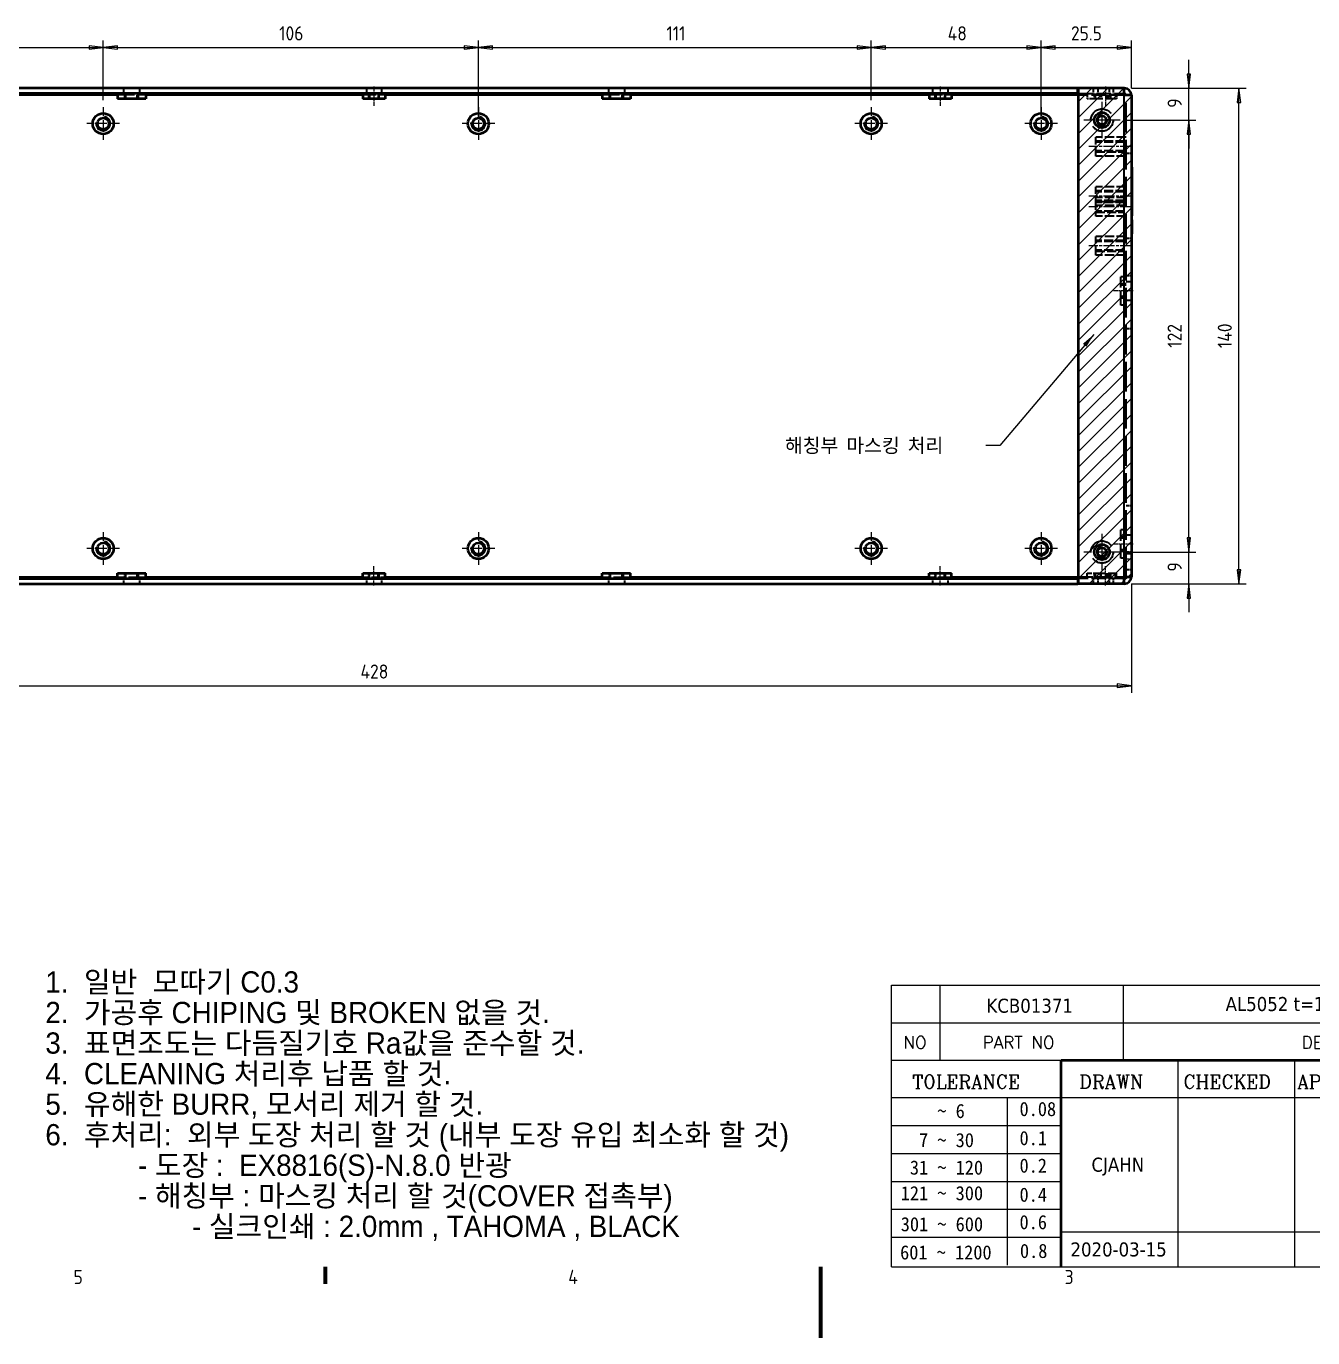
# Model space of a CAD drawing. Header units: millimetres. Extents: x 0 to 840, y 0 to 594.
# Drawn here: x 195.5 to 559, y 0 to 370.4 of the extents above; entities that cross this region are included whole.
import ezdxf
from ezdxf.enums import TextEntityAlignment as Align

# ---------------------------------------------------------------- set-up
doc = ezdxf.new("R2010")
doc.units = ezdxf.units.MM
doc.header["$LTSCALE"] = 2
doc.linetypes.add('CHAIN', pattern=[0.3543, 0.2362, -0.0295, 0.0591, -0.0295])
doc.linetypes.add('DASHED', pattern=[0.2067, 0.1654, -0.0413])
doc.layers.get('0').update_dxf_attribs({"lineweight": 25})
for name, color, linetype, lineweight in [('가려진 것(ISO)', 5, 'DASHED', 35), ('가려진 좁은 것(ISO)', 5, 'DASHED', 25), ('가시적인 것(ISO)', 7, 'Continuous', 50), ('가시적인 좁은 것(ISO)', 1, 'Continuous', 35), ('경계(ISO)', 7, 'Continuous', 70), ('기호(ISO)', 7, 'Continuous', 25), ('제목(ISO)', 5, 'Continuous', 50), ('중심 표식(ISO)', 1, 'Continuous', 25), ('중심선(ISO)', 1, 'Continuous', 25), ('치수(ISO)', 7, 'Continuous', 25), ('해치(ISO)', 1, 'Continuous', 18)]:
    doc.layers.add(name, color=color, linetype=linetype, lineweight=lineweight)
doc.styles.add('HAN_291', font='')
doc.styles.add('ISO Proportional', font='arial.ttf')
doc.styles.add('ISO ProportionalPSTEK', font='isocp.shx')
doc.styles.add('RC_284', font='ROMANC.shx')
doc.styles.add('RC_287', font='ROMANC.shx')
doc.styles.add('텍스트 스타일359', font='tahoma.ttf')
doc.styles.get('HAN_291').set_extended_font_data('GulimChe')
doc.dimstyles.new('PSTEK', dxfattribs={"dimscale": 2, "dimtxt": 2, "dimasz": 2, "dimexe": 1, "dimexo": 1, "dimgap": 1, "dimtad": 1, "dimrnd": 1e-08, "dimdsep": 46, "dimtxsty": 'ISO ProportionalPSTEK', "dimblk": 'Filled-1', "dimcen": 0.09, "dimdle": 10, "dimclrd": 3, "dimclre": 3, "dimclrt": 1, "dimadec": 1, "dimazin": 2, "dimtfac": 1, "dimtmove": 0, "dimatfit": 3, "dimfxl": 0, "dimtolj": 1, "dimlwd": -1, "dimlwe": -1, "dimarcsym": 0})
doc.dimstyles.new('PSTEK$7', dxfattribs={"dimscale": 2, "dimtxt": 2, "dimasz": 2, "dimexe": 1, "dimexo": 1, "dimgap": 1, "dimtad": 1, "dimrnd": 1e-08, "dimdsep": 46, "dimtxsty": 'ISO ProportionalPSTEK', "dimblk": 'Filled-1', "dimcen": 0.09, "dimdle": 10, "dimclrd": 3, "dimclre": 3, "dimclrt": 1, "dimadec": 1, "dimazin": 2, "dimtfac": 1, "dimtmove": 0, "dimatfit": 3, "dimfxl": 0, "dimtolj": 1, "dimlwd": -1, "dimlwe": -1, "dimarcsym": 0})

# ---------------------------------------------------------------- blocks, each defined once
blk = doc.blocks.new('경계 Default Border')
at = {"layer": '경계(ISO)'}
blk.add_line((140, 10), (140, 7.6), dxfattribs=at)
at = {"layer": '경계(ISO)', "flags": 128}
blk.add_lwpolyline([(210, 0), (210, 10)], dxfattribs=at)
at = {"layer": '경계(ISO)', "color": 1, "char_height": 2, "attachment_point": 7, "style": 'ISO ProportionalPSTEK'}
for s, insert in [('5', (104.43, 7.58)), ('4', (174.32, 7.6)), ('3', (244.45, 7.58))]:
    blk.add_mtext(s, dxfattribs=dict(at, insert=insert))
blk = doc.blocks.new('제목 블록 PSTEK')
at = {"color": 180}
for p, q in [((182.48, 11.79), (182.48, 51.57)), ((182.48, 51.57), (372.48, 51.57)), ((189.27, 51.57), (189.27, 41.01)), ((215.22, 41.01), (215.22, 51.57)), ((182.48, 46.29), (372.48, 46.29)), ((182.48, 41.01), (206.45, 41.01)), ((222.94, 11.79), (222.94, 41.01)), ((239.43, 11.79), (239.43, 41.01)), ((182.48, 35.73), (206.45, 35.73)), ((198.86, 12.03), (198.86, 35.73)), ((206.45, 35.73), (372.48, 35.73)), ((182.48, 31.78), (206.45, 31.78)), ((182.48, 27.83), (206.45, 27.83)), ((182.48, 23.88), (206.45, 23.88)), ((182.48, 19.93), (206.45, 19.93)), ((206.45, 16.74), (255.92, 16.74)), ((182.48, 15.98), (206.45, 15.98)), ((182.48, 11.79), (372.48, 11.79))]:
    blk.add_line(p, q, dxfattribs=at)
at = {"color": 7, "linetype": 'Continuous', "lineweight": 25}
blk.add_line((182.48, 46.28), (231.73, 46.28), dxfattribs=at)
at = {"color": 7, "lineweight": 50}
for p, q in [((206.45, 11.79), (206.45, 41.01)), ((206.45, 41.01), (372.48, 41.01))]:
    blk.add_line(p, q, dxfattribs=at)
at = {"color": 7}
for s, height, style, p in [('NO', 1.742, 'RC_284', (184.14, 42.62)), ('PART NO', 1.742, 'RC_284', (195.34, 42.62)), ('DESCRIPTION', 1.7424, 'RC_284', (240.4, 42.62)), (' TOLERANCE', 1.9, 'RC_287', (184.09, 37.01)), ('DRAWN', 1.9, 'RC_287', (208.98, 37.01)), ('CHECKED', 1.9, 'RC_287', (223.69, 37.01)), ('APPROVED', 1.9, 'RC_287', (239.78, 37.01)), ('    ~ 6', 2, 'HAN_291', (183.77, 32.82)), ('0.08', 2, 'HAN_291', (200.55, 33.1)), ('  7 ~ 30', 2, 'HAN_291', (183.77, 28.71)), ('0.1', 2, 'HAN_291', (200.55, 28.99)), (' 31 ~ 120', 2, 'HAN_291', (183.77, 24.83)), ('0.2', 2, 'HAN_291', (200.55, 25.11)), ('121 ~ 300', 2, 'HAN_291', (183.77, 21.21)), ('0.4', 2, 'HAN_291', (200.55, 21)), ('301 ~ 600', 2, 'HAN_291', (183.77, 16.83)), ('0.6', 2, 'HAN_291', (200.55, 17.12)), ('601 ~ 1200', 2, 'HAN_291', (183.68, 12.85)), ('0.8', 2, 'HAN_291', (200.61, 13.06))]:
    blk.add_text(s, height=height, dxfattribs=dict(at, style=style)).set_placement(p)
at = {"layer": '제목(ISO)', "color": 7, "style": '텍스트 스타일359'}
for tag, p in [('설명_001', (229.67, 47.93)), ('재질_001', (290.64, 47.93)), ('4._COLOR_001', (314.5, 48.16)), ('질량\\P3;_001', (350.35, 48.17)), ('부품_번호_001', (195.88, 47.69)), ("3._Q'TY_001", (312.71, 47.93)), ('제목_001', (335.96, 32.13)), ('부품_번호_001', (334.54, 26.81)), ('설계자_001', (210.72, 25.24)), ('시트_크기_001', (260.82, 14.85)), ('프로젝트_001', (278.65, 14.85)), ('작성_날짜_001', (207.75, 13.27))]:
    blk.add_attdef(tag, p, '', height=1.98, dxfattribs=at)
for tag, p in [('1._MODEL_NAME', (341.23, 38.37)), ('점검자', (231.18, 26.23)), ('엔지니어링_승인자', (247.67, 26.23)), ('점검_날짜', (231.18, 14.27)), ('엔지니어링_승인_날짜', (247.67, 14.27))]:
    blk.add_attdef(tag, text='', height=1.98, dxfattribs=at).set_placement(p, align=Align.MIDDLE_CENTER)
blk = doc.blocks.new('주석-판금')
at = {"layer": '기호(ISO)', "color": 7, "insert": (-57.09, 18.94), "char_height": 3, "width": 286.9796, "attachment_point": 1, "line_spacing_factor": 0.86273, "style": 'ISO Proportional'}
blk.add_mtext('\\f굴림|b0|i0;\\H3.0000;1.  일반  모따기 C0.3\\P2.  가공후 CHIPING 및 BROKEN 없을 것.\\P3.  표면조도는 다듬질기호 Ra값을 준수할 것.\\P4.  CLEANING 처리후 납품 할 것.\\P5.  유해한 BURR, 모서리 제거 할 것.\\P6.  후처리:  외부 도장 처리 할 것 (내부 도장 유입 최소화 할 것)\\P            - 도장 :  EX8816(S)-N.8.0 반광 \\P            - 해칭부 : 마스킹 처리 할 것(COVER 접촉부) \\P                   - 실크인쇄 : 2.0mm , TAHOMA , BLACK', dxfattribs=at)
blk = doc.blocks.new('Filled-1')
at = {"color": 0}
for p, q in [((0, 0), (-1, 0.125)), ((-1, 0.125), (-1, -0.125)), ((-1, 0), (0, 0)), ((-1, -0.125), (0, 0))]:
    blk.add_line(p, q, dxfattribs=at)
at = {"color": 0, "flags": 128}
blk.add_lwpolyline([(-1, -0.125), (0, 0)], dxfattribs=at)
at = {"color": 0}
blk.add_solid([(-1, -0.125), (0, 0), (-1, 0.125), (-1, -0.125)], dxfattribs=at)
blk = doc.blocks.new('*D17')
at = {"layer": 'Defpoints', "color": 0}
for p in [(505.74, 352.93), (523.98, 352.93), (504.59, 343.93)]:
    blk.add_point(p, dxfattribs=at)
at = {"layer": '치수(ISO)', "color": 3}
for p, q in [((523.98, 356.93), (523.98, 360.93)), ((507.74, 352.93), (525.98, 352.93)), ((523.98, 343.93), (523.98, 352.93)), ((506.59, 343.93), (525.98, 343.93)), ((523.98, 339.93), (523.98, 335.93))]:
    blk.add_line(p, q, dxfattribs=at)
at = {"layer": '치수(ISO)', "color": 3, "xscale": 4, "yscale": 4, "zscale": 4}
for p, rotation in [((523.98, 352.93), 270), ((523.98, 343.93), 90)]:
    blk.add_blockref('Filled-1', p, dxfattribs=dict(at, rotation=rotation))
at = {"layer": '치수(ISO)', "color": 1, "insert": (517.98, 347.41), "char_height": 4, "attachment_point": 1, "rotation": 90, "style": 'ISO ProportionalPSTEK'}
blk.add_mtext('\\A1;9', dxfattribs=at)
blk = doc.blocks.new('*D18')
at = {"layer": 'Defpoints', "color": 0}
for p in [(504.59, 343.93), (523.98, 343.93), (504.59, 221.93)]:
    blk.add_point(p, dxfattribs=at)
at = {"layer": '치수(ISO)', "color": 3}
for p, q in [((506.59, 343.93), (525.98, 343.93)), ((523.98, 225.93), (523.98, 339.93)), ((506.59, 221.93), (525.98, 221.93))]:
    blk.add_line(p, q, dxfattribs=at)
at = {"layer": '치수(ISO)', "color": 3, "xscale": 4, "yscale": 4, "zscale": 4}
for p, rotation in [((523.98, 343.93), 90), ((523.98, 221.93), 270)]:
    blk.add_blockref('Filled-1', p, dxfattribs=dict(at, rotation=rotation))
at = {"layer": '치수(ISO)', "color": 1, "insert": (517.98, 279.63), "char_height": 4, "attachment_point": 1, "rotation": 90, "style": 'ISO ProportionalPSTEK'}
blk.add_mtext('\\A1;122', dxfattribs=at)
blk = doc.blocks.new('*D19')
at = {"layer": 'Defpoints', "color": 0}
for p in [(504.59, 221.93), (523.98, 221.93), (505.74, 212.93)]:
    blk.add_point(p, dxfattribs=at)
at = {"layer": '치수(ISO)', "color": 3}
for p, q in [((523.98, 225.93), (523.98, 229.93)), ((506.59, 221.93), (525.98, 221.93)), ((523.98, 212.93), (523.98, 221.93)), ((507.74, 212.93), (525.98, 212.93)), ((523.98, 208.93), (523.98, 204.93))]:
    blk.add_line(p, q, dxfattribs=at)
at = {"layer": '치수(ISO)', "color": 3, "xscale": 4, "yscale": 4, "zscale": 4}
for p, rotation in [((523.98, 221.93), 270), ((523.98, 212.93), 90)]:
    blk.add_blockref('Filled-1', p, dxfattribs=dict(at, rotation=rotation))
at = {"layer": '치수(ISO)', "color": 1, "insert": (517.98, 216.41), "char_height": 4, "attachment_point": 1, "rotation": 90, "style": 'ISO ProportionalPSTEK'}
blk.add_mtext('\\A1;9', dxfattribs=at)
blk = doc.blocks.new('*D43')
at = {"layer": 'Defpoints', "color": 0}
for p in [(79.74, 214.93), (507.74, 214.93), (507.74, 184.16)]:
    blk.add_point(p, dxfattribs=at)
at = {"layer": '치수(ISO)', "color": 3}
for p, q in [((79.74, 212.93), (79.74, 182.16)), ((507.74, 212.93), (507.74, 182.16)), ((83.74, 184.16), (503.74, 184.16))]:
    blk.add_line(p, q, dxfattribs=at)
at = {"layer": '치수(ISO)', "color": 3, "xscale": 4, "yscale": 4, "zscale": 4, "rotation": 180}
blk.add_blockref('Filled-1', (79.74, 184.16), dxfattribs=at)
at = {"layer": '치수(ISO)', "color": 3, "xscale": 4, "yscale": 4, "zscale": 4}
blk.add_blockref('Filled-1', (507.74, 184.16), dxfattribs=at)
at = {"layer": '치수(ISO)', "color": 1, "insert": (289.94, 190.17), "char_height": 4, "attachment_point": 1, "style": 'ISO ProportionalPSTEK'}
blk.add_mtext('\\A1;428', dxfattribs=at)
blk = doc.blocks.new('*D49')
at = {"layer": 'Defpoints', "color": 0}
for p in [(217.24, 364.43), (112.24, 347.55), (217.24, 347.55)]:
    blk.add_point(p, dxfattribs=at)
at = {"layer": '치수(ISO)', "color": 3}
for p, q in [((112.24, 349.55), (112.24, 366.43)), ((116.24, 364.43), (213.24, 364.43)), ((217.24, 349.55), (217.24, 366.43))]:
    blk.add_line(p, q, dxfattribs=at)
at = {"layer": '치수(ISO)', "color": 3, "xscale": 4, "yscale": 4, "zscale": 4, "rotation": 180}
blk.add_blockref('Filled-1', (112.24, 364.43), dxfattribs=at)
at = {"layer": '치수(ISO)', "color": 3, "xscale": 4, "yscale": 4, "zscale": 4}
blk.add_blockref('Filled-1', (217.24, 364.43), dxfattribs=at)
at = {"layer": '치수(ISO)', "color": 1, "insert": (161.44, 370.43), "char_height": 4, "attachment_point": 1, "style": 'ISO ProportionalPSTEK'}
blk.add_mtext('\\A1;105', dxfattribs=at)
blk = doc.blocks.new('*D50')
at = {"layer": 'Defpoints', "color": 0}
for p in [(323.24, 364.43), (217.24, 347.55), (323.24, 342.93)]:
    blk.add_point(p, dxfattribs=at)
at = {"layer": '치수(ISO)', "color": 3}
for p, q in [((217.24, 349.55), (217.24, 366.43)), ((221.24, 364.43), (319.24, 364.43)), ((323.24, 344.93), (323.24, 366.43))]:
    blk.add_line(p, q, dxfattribs=at)
at = {"layer": '치수(ISO)', "color": 3, "xscale": 4, "yscale": 4, "zscale": 4, "rotation": 180}
blk.add_blockref('Filled-1', (217.24, 364.43), dxfattribs=at)
at = {"layer": '치수(ISO)', "color": 3, "xscale": 4, "yscale": 4, "zscale": 4}
blk.add_blockref('Filled-1', (323.24, 364.43), dxfattribs=at)
at = {"layer": '치수(ISO)', "color": 1, "insert": (266.96, 370.43), "char_height": 4, "attachment_point": 1, "style": 'ISO ProportionalPSTEK'}
blk.add_mtext('\\A1;106', dxfattribs=at)
blk = doc.blocks.new('*D51')
at = {"layer": 'Defpoints', "color": 0}
for p in [(434.24, 364.43), (434.24, 347.55), (323.24, 342.93)]:
    blk.add_point(p, dxfattribs=at)
at = {"layer": '치수(ISO)', "color": 3}
for p, q in [((323.24, 344.93), (323.24, 366.43)), ((327.24, 364.43), (430.24, 364.43)), ((434.24, 349.55), (434.24, 366.43))]:
    blk.add_line(p, q, dxfattribs=at)
at = {"layer": '치수(ISO)', "color": 3, "xscale": 4, "yscale": 4, "zscale": 4, "rotation": 180}
blk.add_blockref('Filled-1', (323.24, 364.43), dxfattribs=at)
at = {"layer": '치수(ISO)', "color": 3, "xscale": 4, "yscale": 4, "zscale": 4}
blk.add_blockref('Filled-1', (434.24, 364.43), dxfattribs=at)
at = {"layer": '치수(ISO)', "color": 1, "insert": (376.36, 370.43), "char_height": 4, "attachment_point": 1, "style": 'ISO ProportionalPSTEK'}
blk.add_mtext('\\A1;111', dxfattribs=at)
blk = doc.blocks.new('*D52')
at = {"layer": 'Defpoints', "color": 0}
for p in [(482.24, 364.43), (434.24, 347.55), (482.24, 342.93)]:
    blk.add_point(p, dxfattribs=at)
at = {"layer": '치수(ISO)', "color": 3}
for p, q in [((434.24, 349.55), (434.24, 366.43)), ((438.24, 364.43), (478.24, 364.43)), ((482.24, 344.93), (482.24, 366.43))]:
    blk.add_line(p, q, dxfattribs=at)
at = {"layer": '치수(ISO)', "color": 3, "xscale": 4, "yscale": 4, "zscale": 4, "rotation": 180}
blk.add_blockref('Filled-1', (434.24, 364.43), dxfattribs=at)
at = {"layer": '치수(ISO)', "color": 3, "xscale": 4, "yscale": 4, "zscale": 4}
blk.add_blockref('Filled-1', (482.24, 364.43), dxfattribs=at)
at = {"layer": '치수(ISO)', "color": 1, "insert": (455.86, 370.43), "char_height": 4, "attachment_point": 1, "style": 'ISO ProportionalPSTEK'}
blk.add_mtext('\\A1;48', dxfattribs=at)
blk = doc.blocks.new('*D53')
at = {"layer": 'Defpoints', "color": 0}
for p in [(507.74, 364.43), (507.74, 350.93), (482.24, 342.93)]:
    blk.add_point(p, dxfattribs=at)
at = {"layer": '치수(ISO)', "color": 3}
for p, q in [((482.24, 344.93), (482.24, 366.43)), ((486.24, 364.43), (503.74, 364.43)), ((507.74, 352.93), (507.74, 366.43))]:
    blk.add_line(p, q, dxfattribs=at)
at = {"layer": '치수(ISO)', "color": 3, "xscale": 4, "yscale": 4, "zscale": 4, "rotation": 180}
blk.add_blockref('Filled-1', (482.24, 364.43), dxfattribs=at)
at = {"layer": '치수(ISO)', "color": 3, "xscale": 4, "yscale": 4, "zscale": 4}
blk.add_blockref('Filled-1', (507.74, 364.43), dxfattribs=at)
at = {"layer": '치수(ISO)', "color": 1, "insert": (490.68, 370.43), "char_height": 4, "attachment_point": 1, "style": 'ISO ProportionalPSTEK'}
blk.add_mtext('\\A1;25.5', dxfattribs=at)
blk = doc.blocks.new('*D55')
at = {"layer": 'Defpoints', "color": 0}
for p in [(505.74, 352.93), (538.15, 352.93), (505.74, 212.93)]:
    blk.add_point(p, dxfattribs=at)
at = {"layer": '치수(ISO)', "color": 3}
for p, q in [((507.74, 352.93), (540.15, 352.93)), ((538.15, 216.93), (538.15, 348.93)), ((507.74, 212.93), (540.15, 212.93))]:
    blk.add_line(p, q, dxfattribs=at)
at = {"layer": '치수(ISO)', "color": 3, "xscale": 4, "yscale": 4, "zscale": 4}
for p, rotation in [((538.15, 352.93), 90), ((538.15, 212.93), 270)]:
    blk.add_blockref('Filled-1', p, dxfattribs=dict(at, rotation=rotation))
at = {"layer": '치수(ISO)', "color": 1, "insert": (532.15, 279.53), "char_height": 4, "attachment_point": 1, "rotation": 90, "style": 'ISO ProportionalPSTEK'}
blk.add_mtext('\\A1;140', dxfattribs=at)

msp = doc.modelspace()

# ---------------------------------------------------------------- hatches: boundary and pattern name
at = {"layer": '해치(ISO)'}
h = msp.add_hatch(dxfattribs=at)
h.set_pattern_fill('ANSI31', color=1, scale=25.4, style=0)
h.set_pattern_definition([(45, (0, 0), (-2.245064, 2.245064), [])])
edge = h.paths.add_edge_path()
edge.add_line((492.742, 352.932), (492.742, 212.932))
edge.add_line((492.742, 212.932), (505.742, 212.932))
edge.add_arc((505.742, 214.932), 2, 270, 360)
edge.add_line((507.742, 214.932), (507.742, 350.932))
edge.add_arc((505.742, 350.932), 2, 0, 90)
edge.add_line((505.742, 352.932), (492.742, 352.932))

# ---------------------------------------------------------------- linework, layer by layer
at = {"layer": '가려진 것(ISO)', "ltscale": 1.428422}
for p, q in [((222.992, 352.932), (222.992, 351.432)), ((227.492, 352.932), (227.492, 351.432)), ((291.592, 352.932), (291.592, 351.432)), ((295.892, 352.932), (295.892, 351.432)), ((359.992, 352.932), (359.992, 351.432)), ((364.492, 352.932), (364.492, 351.432)), ((451.592, 352.932), (451.592, 351.432)), ((455.892, 352.932), (455.892, 351.432)), ((496.992, 352.932), (496.992, 351.432)), ((498.292, 352.932), (498.292, 351.432)), ((501.492, 352.932), (501.492, 351.432)), ((502.592, 352.932), (502.592, 351.432)), ((223.242, 351.432), (223.242, 349.932)), ((223.621, 349.932), (223.621, 351.432)), ((226.863, 349.932), (226.863, 351.432)), ((227.242, 349.932), (227.242, 351.432)), ((292.242, 351.432), (292.242, 349.932)), ((292.512, 351.432), (292.512, 349.932)), ((294.971, 351.432), (294.971, 349.932)), ((295.242, 349.932), (295.242, 351.432)), ((360.242, 351.432), (360.242, 349.932)), ((360.621, 349.932), (360.621, 351.432)), ((363.863, 349.932), (363.863, 351.432)), ((364.242, 349.932), (364.242, 351.432)), ((452.242, 351.432), (452.242, 349.932)), ((452.512, 351.432), (452.512, 349.932)), ((454.971, 351.432), (454.971, 349.932)), ((455.242, 349.932), (455.242, 351.432)), ((495.242, 351.432), (495.242, 349.932)), ((497.242, 351.432), (497.242, 349.932)), ((497.292, 351.432), (497.292, 349.932)), ((497.621, 349.932), (497.621, 351.432)), ((498.942, 351.432), (498.942, 349.932)), ((499.212, 351.432), (499.212, 349.932)), ((500.863, 349.932), (500.863, 351.432)), ((501.242, 349.932), (501.242, 351.432)), ((501.671, 351.432), (501.671, 349.932)), ((501.942, 349.932), (501.942, 351.432)), ((503.242, 351.432), (503.242, 349.932)), ((503.592, 351.432), (503.592, 349.932)), ((507.742, 334.457), (506.242, 334.457)), ((507.742, 310.457), (506.242, 310.457)), ((506.242, 299.682), (504.742, 299.682)), ((506.242, 297.682), (504.742, 297.682)), ((506.242, 297.303), (504.742, 297.303)), ((507.742, 299.932), (506.242, 299.932)), ((506.242, 298.332), (507.742, 298.332)), ((506.242, 294.061), (504.742, 294.061)), ((504.742, 293.682), (506.242, 293.682)), ((506.242, 293.032), (507.742, 293.032)), ((506.242, 291.682), (504.742, 291.682)), ((507.742, 284.932), (506.242, 284.932)), ((507.742, 234.932), (506.242, 234.932)), ((506.242, 228.182), (504.742, 228.182)), ((506.242, 226.182), (504.742, 226.182)), ((506.242, 226.832), (507.742, 226.832)), ((506.242, 225.803), (504.742, 225.803)), ((506.242, 222.561), (504.742, 222.561)), ((504.742, 222.182), (506.242, 222.182)), ((506.242, 220.182), (504.742, 220.182)), ((507.742, 221.932), (506.242, 221.932)), ((506.242, 221.532), (507.742, 221.532)), ((223.242, 215.932), (223.242, 214.432)), ((223.621, 214.432), (223.621, 215.932)), ((226.863, 214.432), (226.863, 215.932)), ((227.242, 214.432), (227.242, 215.932)), ((292.242, 215.932), (292.242, 214.432)), ((292.512, 214.432), (292.512, 215.932)), ((294.971, 214.432), (294.971, 215.932)), ((295.242, 214.432), (295.242, 215.932)), ((360.242, 215.932), (360.242, 214.432)), ((360.621, 214.432), (360.621, 215.932)), ((363.863, 214.432), (363.863, 215.932)), ((364.242, 214.432), (364.242, 215.932)), ((452.242, 215.932), (452.242, 214.432)), ((452.512, 214.432), (452.512, 215.932)), ((454.971, 214.432), (454.971, 215.932)), ((455.242, 214.432), (455.242, 215.932)), ((495.242, 214.432), (495.242, 215.932)), ((497.242, 215.932), (497.242, 214.432)), ((497.292, 214.432), (497.292, 215.932)), ((497.621, 214.432), (497.621, 215.932)), ((498.942, 215.932), (498.942, 214.432)), ((499.212, 214.432), (499.212, 215.932)), ((500.863, 214.432), (500.863, 215.932)), ((501.242, 214.432), (501.242, 215.932)), ((501.671, 214.432), (501.671, 215.932)), ((501.942, 214.432), (501.942, 215.932)), ((503.242, 214.432), (503.242, 215.932)), ((503.592, 214.432), (503.592, 215.932)), ((507.742, 216.932), (506.242, 216.932)), ((222.992, 214.432), (222.992, 212.932)), ((227.492, 214.432), (227.492, 212.932)), ((291.592, 214.432), (291.592, 212.932)), ((295.892, 214.432), (295.892, 212.932)), ((359.992, 214.432), (359.992, 212.932)), ((364.492, 214.432), (364.492, 212.932)), ((451.592, 214.432), (451.592, 212.932)), ((455.892, 214.432), (455.892, 212.932)), ((496.992, 214.432), (496.992, 212.932)), ((498.292, 214.432), (498.292, 212.932)), ((501.492, 214.432), (501.492, 212.932)), ((502.592, 214.432), (502.592, 212.932))]:
    msp.add_line(p, q, dxfattribs=at)
at = {"layer": '가려진 것(ISO)', "ltscale": 12.380428}
for p, q in [((492.742, 351.432), (505.742, 351.432)), ((505.742, 350.932), (492.742, 350.932)), ((492.742, 214.932), (505.742, 214.932)), ((505.742, 214.432), (492.742, 214.432))]:
    msp.add_line(p, q, dxfattribs=at)
at = {"layer": '가려진 것(ISO)', "ltscale": 4.043846}
for p, q in [((497.292, 349.932), (495.242, 349.932)), ((495.242, 215.932), (497.292, 215.932))]:
    msp.add_line(p, q, dxfattribs=at)
at = {"layer": '가려진 것(ISO)', "ltscale": 9.424355}
for p, q in [((503.592, 349.932), (497.292, 349.932)), ((497.292, 215.932), (503.592, 215.932))]:
    msp.add_line(p, q, dxfattribs=at)
at = {"layer": '가려진 것(ISO)', "ltscale": 25.306091}
msp.add_line((506.242, 214.932), (506.242, 350.932), dxfattribs=at)
at = {"layer": '가려진 것(ISO)', "ltscale": 7.92841}
for p, q in [((497.742, 333.782), (497.742, 339.082)), ((497.742, 319.782), (497.742, 325.082)), ((497.742, 305.782), (497.742, 311.082))]:
    msp.add_line(p, q, dxfattribs=at)
at = {"layer": '가려진 것(ISO)', "ltscale": 8.09486}
for p, q in [((506.242, 339.082), (497.742, 339.082)), ((506.242, 333.782), (497.742, 333.782)), ((506.242, 325.082), (497.742, 325.082)), ((506.242, 322.082), (497.742, 322.082)), ((506.242, 319.782), (497.742, 319.782)), ((506.242, 316.782), (497.742, 316.782)), ((506.242, 311.082), (497.742, 311.082)), ((506.242, 305.782), (497.742, 305.782))]:
    msp.add_line(p, q, dxfattribs=at)
at = {"layer": '가려진 것(ISO)', "ltscale": 7.618686}
for p, q in [((505.742, 337.932), (497.742, 337.932)), ((505.742, 337.662), (497.742, 337.662)), ((505.742, 335.203), (497.742, 335.203)), ((497.742, 334.932), (505.742, 334.932)), ((505.742, 323.932), (497.742, 323.932)), ((505.742, 323.662), (497.742, 323.662)), ((505.742, 321.203), (497.742, 321.203)), ((497.742, 320.932), (505.742, 320.932)), ((505.742, 320.662), (497.742, 320.662)), ((505.742, 318.203), (497.742, 318.203)), ((497.742, 317.932), (505.742, 317.932)), ((505.742, 309.932), (497.742, 309.932)), ((505.742, 309.662), (497.742, 309.662)), ((505.742, 307.203), (497.742, 307.203)), ((497.742, 306.932), (505.742, 306.932))]:
    msp.add_line(p, q, dxfattribs=at)
at = {"layer": '가려진 것(ISO)', "ltscale": 0.095135}
for p, q in [((507.742, 332.12), (507.842, 332.12)), ((507.742, 331.624), (507.842, 331.624)), ((507.742, 331.187), (507.842, 331.187)), ((507.742, 330.895), (507.842, 330.895)), ((507.742, 330.603), (507.842, 330.603)), ((507.742, 330.598), (507.842, 330.598)), ((507.742, 330.56), (507.842, 330.56)), ((507.742, 330.396), (507.842, 330.396)), ((507.742, 330.355), (507.842, 330.355)), ((507.742, 330.02), (507.842, 330.02)), ((507.742, 329.728), (507.842, 329.728)), ((507.742, 329.511), (507.842, 329.511)), ((507.742, 329.291), (507.842, 329.291)), ((507.742, 328.795), (507.842, 328.795)), ((507.742, 328.707), (507.842, 328.707)), ((507.742, 328.393), (507.842, 328.393)), ((507.742, 328.268), (507.842, 328.268)), ((507.742, 328.158), (507.842, 328.158)), ((507.742, 328.137), (507.842, 328.137)), ((507.742, 327.953), (507.842, 327.953)), ((507.742, 327.748), (507.842, 327.748)), ((507.742, 327.639), (507.842, 327.639)), ((507.742, 327.546), (507.842, 327.546)), ((507.742, 327.513), (507.842, 327.513)), ((507.742, 327.043), (507.842, 327.043)), ((507.742, 327.01), (507.842, 327.01)), ((507.742, 326.532), (507.842, 326.532)), ((507.742, 326.452), (507.842, 326.452)), ((507.742, 326.353), (507.842, 326.353)), ((507.742, 326.352), (507.842, 326.352)), ((507.742, 326.274), (507.842, 326.274)), ((507.742, 326.098), (507.842, 326.098)), ((507.742, 325.851), (507.842, 325.851)), ((507.742, 325.829), (507.842, 325.829)), ((507.742, 325.771), (507.842, 325.771)), ((507.742, 325.662), (507.842, 325.662)), ((507.742, 325.057), (507.842, 325.057)), ((507.742, 324.598), (507.842, 324.598)), ((507.742, 324.553), (507.842, 324.553)), ((507.742, 324.358), (507.842, 324.358)), ((507.742, 324.186), (507.842, 324.186)), ((507.742, 324.02), (507.842, 324.02)), ((507.742, 323.842), (507.842, 323.842)), ((507.742, 323.755), (507.842, 323.755)), ((507.742, 323.516), (507.842, 323.516)), ((507.742, 323.322), (507.842, 323.322)), ((507.742, 322.993), (507.842, 322.993)), ((507.742, 322.82), (507.842, 322.82)), ((507.742, 322.736), (507.842, 322.736)), ((507.742, 322.73), (507.842, 322.73)), ((507.742, 322.65), (507.842, 322.65)), ((507.742, 322.614), (507.842, 322.614)), ((507.742, 322.562), (507.842, 322.562)), ((507.742, 322.483), (507.842, 322.483)), ((507.742, 322.138), (507.842, 322.138)), ((507.742, 322.129), (507.842, 322.129)), ((507.742, 322.022), (507.842, 322.022)), ((507.742, 321.949), (507.842, 321.949)), ((507.742, 321.91), (507.842, 321.91)), ((507.742, 321.861), (507.842, 321.861)), ((507.742, 321.52), (507.842, 321.52)), ((507.742, 321.216), (507.842, 321.216)), ((507.742, 320.984), (507.842, 320.984)), ((507.742, 320.928), (507.842, 320.928)), ((507.742, 320.75), (507.842, 320.75)), ((507.742, 320.737), (507.842, 320.737)), ((507.742, 320.731), (507.842, 320.731)), ((507.742, 320.386), (507.842, 320.386)), ((507.742, 320.248), (507.842, 320.248)), ((507.742, 320.196), (507.842, 320.196)), ((507.742, 320.158), (507.842, 320.158)), ((507.742, 320.109), (507.842, 320.109)), ((507.742, 319.966), (507.842, 319.966)), ((507.742, 319.577), (507.842, 319.577)), ((507.742, 319.074), (507.842, 319.074)), ((507.742, 318.928), (507.842, 318.928)), ((507.742, 318.904), (507.842, 318.904)), ((507.742, 318.886), (507.842, 318.886)), ((507.742, 318.805), (507.842, 318.805)), ((507.742, 318.734), (507.842, 318.734)), ((507.742, 318.721), (507.842, 318.721)), ((507.742, 318.704), (507.842, 318.704)), ((507.742, 318.611), (507.842, 318.611)), ((507.742, 318.476), (507.842, 318.476)), ((507.742, 318.442), (507.842, 318.442)), ((507.742, 318.384), (507.842, 318.384)), ((507.742, 318.286), (507.842, 318.286)), ((507.742, 318.15), (507.842, 318.15)), ((507.742, 317.799), (507.842, 317.799)), ((507.742, 317.764), (507.842, 317.764)), ((507.742, 317.628), (507.842, 317.628)), ((507.742, 317.54), (507.842, 317.54)), ((507.742, 317.525), (507.842, 317.525)), ((507.742, 317.518), (507.842, 317.518)), ((507.742, 317.387), (507.842, 317.387)), ((507.742, 315.66), (507.842, 315.66)), ((507.742, 315.388), (507.842, 315.388)), ((507.742, 315.295), (507.842, 315.295)), ((507.742, 315.244), (507.842, 315.244)), ((507.742, 315.195), (507.842, 315.195)), ((507.742, 315.13), (507.842, 315.13)), ((507.742, 314.752), (507.842, 314.752)), ((507.742, 314.592), (507.842, 314.592)), ((507.742, 314.415), (507.842, 314.415))]:
    msp.add_line(p, q, dxfattribs=at)
at = {"layer": '가려진 것(ISO)', "ltscale": 4.298454}
msp.add_line((497.742, 316.782), (497.742, 319.782), dxfattribs=at)
at = {"layer": '가려진 것(ISO)', "ltscale": 11.967462}
for p, q in [((504.742, 291.682), (504.742, 299.682)), ((504.742, 220.182), (504.742, 228.182))]:
    msp.add_line(p, q, dxfattribs=at)
at = {"layer": '가려진 것(ISO)', "ltscale": 23.938116}
for centre in [(499.442, 343.932), (499.442, 221.932)]:
    msp.add_circle(centre, 3.15, dxfattribs=at)
at = {"layer": '가려진 좁은 것(ISO)', "ltscale": 7.618686}
for p, q in [((229.242, 350.932), (221.242, 350.932)), ((366.242, 350.932), (358.242, 350.932)), ((221.242, 214.932), (229.242, 214.932)), ((358.242, 214.932), (366.242, 214.932))]:
    msp.add_line(p, q, dxfattribs=at)
at = {"layer": '가려진 좁은 것(ISO)', "ltscale": 5.999694}
for p, q in [((296.892, 350.932), (290.592, 350.932)), ((456.892, 350.932), (450.592, 350.932)), ((290.592, 214.932), (296.892, 214.932)), ((450.592, 214.932), (456.892, 214.932))]:
    msp.add_line(p, q, dxfattribs=at)
at = {"layer": '가려진 좁은 것(ISO)', "ltscale": 0.095135}
for p, q in [((507.742, 330.381), (507.842, 330.381)), ((507.742, 330.372), (507.842, 330.372)), ((507.742, 330.055), (507.842, 330.055)), ((507.742, 330.052), (507.842, 330.052)), ((507.742, 329.971), (507.842, 329.971)), ((507.742, 329.691), (507.842, 329.691)), ((507.742, 329.681), (507.842, 329.681)), ((507.742, 325.436), (507.842, 325.436)), ((507.742, 324.884), (507.842, 324.884)), ((507.742, 324.882), (507.842, 324.882)), ((507.742, 324.287), (507.842, 324.287)), ((507.742, 324.121), (507.842, 324.121)), ((507.742, 323.94), (507.842, 323.94)), ((507.742, 323.706), (507.842, 323.706)), ((507.742, 323.692), (507.842, 323.692)), ((507.742, 323.691), (507.842, 323.691)), ((507.742, 323.601), (507.842, 323.601)), ((507.742, 323.596), (507.842, 323.596)), ((507.742, 323.585), (507.842, 323.585)), ((507.742, 323.393), (507.842, 323.393)), ((507.742, 323.358), (507.842, 323.358)), ((507.742, 322.884), (507.842, 322.884)), ((507.742, 322.747), (507.842, 322.747)), ((507.742, 322.521), (507.842, 322.521)), ((507.742, 322.513), (507.842, 322.513)), ((507.742, 322.457), (507.842, 322.457)), ((507.742, 322.42), (507.842, 322.42)), ((507.742, 322.408), (507.842, 322.408)), ((507.742, 322.392), (507.842, 322.392)), ((507.742, 322.201), (507.842, 322.201)), ((507.742, 322.165), (507.842, 322.165)), ((507.742, 321.132), (507.842, 321.132)), ((507.742, 320.769), (507.842, 320.769)), ((507.742, 320.705), (507.842, 320.705)), ((507.742, 320.668), (507.842, 320.668)), ((507.742, 319.912), (507.842, 319.912)), ((507.742, 318.8), (507.842, 318.8)), ((507.742, 318.152), (507.842, 318.152)), ((507.742, 318.12), (507.842, 318.12)), ((507.742, 317.838), (507.842, 317.838)), ((507.742, 317.836), (507.842, 317.836)), ((507.742, 317.523), (507.842, 317.523)), ((507.742, 317.441), (507.842, 317.441)), ((507.742, 315.586), (507.842, 315.586)), ((507.742, 315.153), (507.842, 315.153)), ((507.742, 315.146), (507.842, 315.146)), ((507.742, 314.988), (507.842, 314.988)), ((507.742, 314.923), (507.842, 314.923)), ((507.742, 314.894), (507.842, 314.894)), ((507.742, 314.838), (507.842, 314.838)), ((507.742, 314.832), (507.842, 314.832)), ((507.742, 314.624), (507.842, 314.624))]:
    msp.add_line(p, q, dxfattribs=at)
at = {"layer": '가려진 좁은 것(ISO)', "ltscale": 1.428422}
msp.add_line((507.742, 219.932), (506.242, 219.932), dxfattribs=at)
at = {"layer": '가시적인 것(ISO)'}
for p, q in [((492.642, 352.932), (97.742, 352.932)), ((492.642, 351.432), (492.642, 352.932)), ((505.742, 352.932), (492.742, 352.932)), ((492.742, 352.932), (492.742, 212.932)), ((505.742, 350.932), (505.742, 352.932)), ((492.642, 351.432), (97.742, 351.432)), ((221.242, 351.432), (221.242, 349.932)), ((229.242, 349.932), (221.242, 349.932)), ((229.242, 351.432), (229.242, 349.932)), ((290.592, 351.432), (290.592, 349.932)), ((296.892, 349.932), (290.592, 349.932)), ((296.892, 351.432), (296.892, 349.932)), ((358.242, 351.432), (358.242, 349.932)), ((366.242, 349.932), (358.242, 349.932)), ((366.242, 351.432), (366.242, 349.932)), ((450.592, 351.432), (450.592, 349.932)), ((456.892, 349.932), (450.592, 349.932)), ((456.892, 351.432), (456.892, 349.932)), ((492.642, 350.932), (492.642, 351.432)), ((492.742, 350.932), (492.642, 350.932)), ((506.242, 350.932), (505.742, 350.932)), ((507.742, 350.932), (506.242, 350.932)), ((507.742, 350.932), (507.742, 214.932)), ((507.742, 332.207), (507.842, 332.207)), ((507.742, 330.649), (507.842, 330.649)), ((507.742, 330.37), (507.842, 330.37)), ((507.842, 330.649), (507.842, 332.207)), ((507.742, 328.992), (507.842, 328.992)), ((507.742, 328.91), (507.842, 328.91)), ((507.742, 328.234), (507.842, 328.234)), ((507.742, 327.686), (507.842, 327.686)), ((507.742, 327.039), (507.842, 327.039)), ((507.742, 326.945), (507.842, 326.945)), ((507.842, 328.91), (507.842, 328.992)), ((507.842, 328.91), (507.842, 328.234)), ((507.842, 328.234), (507.842, 327.686)), ((507.842, 327.686), (507.842, 327.039)), ((507.842, 327.039), (507.842, 326.945)), ((507.842, 326.945), (507.842, 325.259)), ((507.742, 325.259), (507.842, 325.259)), ((507.742, 325.141), (507.842, 325.141)), ((507.742, 325.1), (507.842, 325.1)), ((507.742, 325.081), (507.842, 325.081)), ((507.742, 324.578), (507.842, 324.578)), ((507.742, 323.907), (507.842, 323.907)), ((507.742, 323.405), (507.842, 323.405)), ((507.742, 323.331), (507.842, 323.331)), ((507.742, 323.244), (507.842, 323.244)), ((507.742, 323.165), (507.842, 323.165)), ((507.842, 325.259), (507.842, 325.141)), ((507.842, 325.1), (507.842, 325.081)), ((507.842, 325.081), (507.842, 324.578)), ((507.842, 323.907), (507.842, 323.405)), ((507.842, 323.405), (507.842, 323.331)), ((507.842, 323.331), (507.842, 323.244)), ((507.842, 322.403), (507.842, 321.627)), ((507.742, 321.627), (507.842, 321.627)), ((507.742, 321.579), (507.842, 321.579)), ((507.742, 321.491), (507.842, 321.491)), ((507.742, 321.22), (507.842, 321.22)), ((507.742, 320.761), (507.842, 320.761)), ((507.742, 320.123), (507.842, 320.123)), ((507.742, 319.507), (507.842, 319.507)), ((507.742, 319.173), (507.842, 319.173)), ((507.842, 321.627), (507.842, 321.579)), ((507.842, 321.579), (507.842, 321.491)), ((507.842, 321.22), (507.842, 320.761)), ((507.842, 320.761), (507.842, 320.123)), ((507.842, 320.123), (507.842, 319.507)), ((507.842, 319.507), (507.842, 319.173)), ((507.842, 319.173), (507.842, 318.097)), ((507.742, 318.097), (507.842, 318.097)), ((507.742, 317.507), (507.842, 317.507)), ((507.742, 317.338), (507.842, 317.338)), ((507.742, 317.312), (507.842, 317.312)), ((507.742, 316.868), (507.842, 316.868)), ((507.742, 315.799), (507.842, 315.799)), ((507.742, 315.748), (507.842, 315.748)), ((507.742, 315.543), (507.842, 315.543)), ((507.842, 317.507), (507.842, 317.338)), ((507.742, 314.373), (507.842, 314.373)), ((507.742, 314.364), (507.842, 314.364)), ((507.742, 314.315), (507.842, 314.315)), ((507.742, 313.406), (507.842, 313.406)), ((507.742, 313.015), (507.842, 313.015)), ((507.742, 311.829), (507.842, 311.829)), ((507.842, 314.364), (507.842, 314.315)), ((507.842, 314.315), (507.842, 313.406)), ((507.842, 313.406), (507.842, 313.015)), ((507.842, 313.015), (507.842, 311.829)), ((221.242, 215.932), (229.242, 215.932)), ((221.242, 214.432), (221.242, 215.932)), ((229.242, 214.432), (229.242, 215.932)), ((290.592, 215.932), (296.892, 215.932)), ((290.592, 214.432), (290.592, 215.932)), ((296.892, 214.432), (296.892, 215.932)), ((358.242, 215.932), (366.242, 215.932)), ((358.242, 214.432), (358.242, 215.932)), ((366.242, 214.432), (366.242, 215.932)), ((450.592, 215.932), (456.892, 215.932)), ((450.592, 214.432), (450.592, 215.932)), ((456.892, 214.432), (456.892, 215.932)), ((492.642, 214.932), (492.742, 214.932)), ((492.642, 214.932), (492.642, 214.432)), ((505.742, 212.932), (505.742, 214.932)), ((505.742, 214.932), (506.242, 214.932)), ((506.242, 214.932), (507.742, 214.932)), ((97.742, 214.432), (492.642, 214.432)), ((97.742, 212.932), (492.642, 212.932)), ((492.642, 214.432), (492.642, 212.932)), ((505.742, 212.932), (492.742, 212.932))]:
    msp.add_line(p, q, dxfattribs=at)
for centre, radius in [((217.242, 342.932), 2.95), ((217.242, 342.932), 1.621), ((323.242, 342.932), 2.95), ((323.242, 342.932), 1.621), ((434.242, 342.932), 2.95), ((434.242, 342.932), 1.621), ((482.242, 342.932), 2.95), ((482.242, 342.932), 1.621), ((499.442, 343.932), 2.15), ((499.442, 343.932), 1.23), ((217.242, 222.932), 2.95), ((217.242, 222.932), 1.621), ((323.242, 222.932), 2.95), ((323.242, 222.932), 1.621), ((434.242, 222.932), 2.95), ((434.242, 222.932), 1.621), ((482.242, 222.932), 2.95), ((482.242, 222.932), 1.621), ((499.442, 221.932), 2.15), ((499.442, 221.932), 1.23)]:
    msp.add_circle(centre, radius, dxfattribs=at)
for centre, radius, start, end in [((505.742, 350.932), 2, 0, 90), ((505.742, 350.932), 0.5, 0, 90), ((505.742, 214.932), 0.5, 270, 0), ((505.742, 214.932), 2, 270, 0)]:
    msp.add_arc(centre, radius, start, end, dxfattribs=at)
for points, knots in [([(507.842, 330.649), (507.842, 330.608), (507.842, 330.559), (507.842, 330.493), (507.842, 330.436), (507.842, 330.37)], [-0.055457164, -0.055457164, -0.055457164, -0.055457164, -0.020792819, -0.020792819, 0, 0, 0, 0]), ([(507.842, 330.37), (507.842, 330.31), (507.842, 330.248), (507.842, 330.153), (507.842, 330.084), (507.842, 329.973)], [-0.094719941, -0.094719941, -0.094719941, -0.094719941, -0.033303206, -0.033303206, 0, 0, 0, 0]), ([(507.842, 329.973), (507.842, 329.828), (507.842, 329.684), (507.842, 329.445), (507.842, 329.352), (507.842, 329.213), (507.842, 329.133), (507.842, 329.015), (507.842, 329.001), (507.842, 328.992)], [-0.24299218, -0.24299218, -0.24299218, -0.24299218, -0.16080623, -0.16080623, -0.09579112, -0.09579112, -0.04793401, -0.04793401, 0, 0, 0, 0]), ([(507.842, 325.141), (507.842, 325.137), (507.842, 325.133), (507.842, 325.107), (507.842, 325.103), (507.842, 325.1)], [-0.024908524, -0.024908524, -0.024908524, -0.024908524, -0.021078035, -0.021078035, 0, 0, 0, 0]), ([(507.842, 324.578), (507.842, 324.577), (507.842, 324.575), (507.842, 324.56), (507.842, 324.549), (507.842, 324.517), (507.842, 324.498), (507.842, 324.452), (507.842, 324.424), (507.842, 324.345), (507.842, 324.293), (507.842, 324.243)], [-0.054681253, -0.054681253, -0.054681253, -0.054681253, -0.043178165, -0.043178165, -0.033900775, -0.033900775, -0.02525476, -0.02525476, -0.015051581, -0.015051581, 0, 0, 0, 0]), ([(507.842, 324.243), (507.842, 324.209), (507.842, 324.175), (507.842, 324.114), (507.842, 324.086), (507.842, 324.034), (507.842, 324.01), (507.842, 323.973), (507.842, 323.952), (507.842, 323.914), (507.842, 323.91), (507.842, 323.907)], [-0.090015286, -0.090015286, -0.090015286, -0.090015286, -0.070892023, -0.070892023, -0.054361988, -0.054361988, -0.036900033, -0.036900033, -0.021078035, -0.021078035, 0, 0, 0, 0]), ([(507.842, 323.244), (507.842, 323.242), (507.842, 323.239), (507.842, 323.221), (507.842, 323.207), (507.842, 323.181), (507.842, 323.173), (507.842, 323.165)], [-0.158527341, -0.158527341, -0.158527341, -0.158527341, -0.130257629, -0.130257629, -0.10443201, -0.10443201, -0.094724614, -0.094724614, -0.094724614, -0.094724614]), ([(507.842, 323.165), (507.842, 323.162), (507.842, 323.158), (507.842, 323.122), (507.842, 323.095), (507.842, 323.032), (507.842, 322.985), (507.842, 322.928)], [-0.046659945, -0.046659945, -0.046659945, -0.046659945, -0.034194176, -0.034194176, -0.020449548, -0.020449548, 0, 0, 0, 0]), ([(507.842, 322.928), (507.842, 322.858), (507.842, 322.782), (507.842, 322.615), (507.842, 322.517), (507.842, 322.403)], [-0.066616423, -0.066616423, -0.066616423, -0.066616423, -0.034078927, -0.034078927, 0, 0, 0, 0]), ([(507.842, 321.491), (507.842, 321.49), (507.842, 321.487), (507.842, 321.469), (507.842, 321.455), (507.842, 321.408), (507.842, 321.369), (507.842, 321.295), (507.842, 321.263), (507.842, 321.22)], [-0.15852734, -0.15852734, -0.15852734, -0.15852734, -0.13025763, -0.13025763, -0.10443201, -0.10443201, -0.06583884, -0.06583884, -0.04735197, -0.04735197, -0.04735197, -0.04735197]), ([(507.842, 318.097), (507.842, 318.062), (507.842, 318.027), (507.842, 317.951), (507.842, 317.912), (507.842, 317.791), (507.842, 317.726), (507.842, 317.623), (507.842, 317.581), (507.842, 317.521), (507.842, 317.512), (507.842, 317.507)], [-0.087154319, -0.087154319, -0.087154319, -0.087154319, -0.078717171, -0.078717171, -0.068836469, -0.068836469, -0.047191398, -0.047191398, -0.024417183, -0.024417183, 0, 0, 0, 0]), ([(507.842, 317.338), (507.842, 317.333), (507.842, 317.33), (507.842, 317.323), (507.842, 317.321), (507.842, 317.314), (507.842, 317.313), (507.842, 317.312)], [-0.0075745658, -0.0075745658, -0.0075745658, -0.0075745658, -0.0058828417, -0.0058828417, -0.0041078006, -0.0041078006, 0, 0, 0, 0]), ([(507.842, 317.312), (507.842, 317.25), (507.842, 317.194), (507.842, 317.087), (507.842, 317.009), (507.842, 316.891), (507.842, 316.877), (507.842, 316.868)], [-0.14045335, -0.14045335, -0.14045335, -0.14045335, -0.09675879, -0.09675879, -0.04892245, -0.04892245, 0, 0, 0, 0]), ([(507.842, 315.799), (507.842, 315.798), (507.842, 315.796), (507.842, 315.779), (507.842, 315.769), (507.842, 315.748)], [-0.04548934, -0.04548934, -0.04548934, -0.04548934, -0.027428689, -0.027428689, -0.014287164, -0.014287164, -0.014287164, -0.014287164]), ([(507.842, 315.748), (507.842, 315.745), (507.842, 315.742), (507.842, 315.717), (507.842, 315.698), (507.842, 315.634), (507.842, 315.592), (507.842, 315.543)], [-0.052274002, -0.052274002, -0.052274002, -0.052274002, -0.03281403, -0.03281403, -0.01715741, -0.01715741, 0, 0, 0, 0]), ([(507.842, 315.543), (507.842, 315.476), (507.842, 315.398), (507.842, 315.265), (507.842, 315.168), (507.842, 315.01)], [-0.11574417, -0.11574417, -0.11574417, -0.11574417, -0.04734302, -0.04734302, 0, 0, 0, 0]), ([(507.842, 315.01), (507.842, 314.889), (507.842, 314.77), (507.842, 314.609), (507.842, 314.476), (507.842, 314.373)], [-0.1244132, -0.1244132, -0.1244132, -0.1244132, -0.03353877, -0.03353877, 0, 0, 0, 0])]:
    msp.add_open_spline(points, degree=3, knots=knots, dxfattribs=at)
msp.add_open_spline([(507.842, 314.373), (507.842, 314.37), (507.842, 314.367), (507.842, 314.364)], degree=3, dxfattribs=at)
at = {"layer": '가시적인 좁은 것(ISO)'}
for p, q in [((221.242, 350.932), (136.892, 350.932)), ((290.592, 350.932), (229.242, 350.932)), ((358.242, 350.932), (296.892, 350.932)), ((450.592, 350.932), (366.242, 350.932)), ((492.642, 350.932), (456.892, 350.932)), ((505.742, 214.932), (505.742, 350.932)), ((507.742, 329.973), (507.842, 329.973)), ((507.742, 324.243), (507.842, 324.243)), ((507.742, 322.928), (507.842, 322.928)), ((507.742, 322.403), (507.842, 322.403)), ((507.742, 315.01), (507.842, 315.01)), ((136.892, 214.932), (221.242, 214.932)), ((229.242, 214.932), (290.592, 214.932)), ((296.892, 214.932), (358.242, 214.932)), ((366.242, 214.932), (450.592, 214.932)), ((456.892, 214.932), (492.642, 214.932))]:
    msp.add_line(p, q, dxfattribs=at)
for centre, radius, start, end in [((217.242, 342.932), 2, 170, 80), ((323.242, 342.932), 2, 170, 80), ((434.242, 342.932), 2, 170, 80), ((482.242, 342.932), 2, 170, 80), ((499.442, 343.932), 1.5, 100, 10), ((217.242, 222.932), 2, 170, 80), ((323.242, 222.932), 2, 170, 80), ((434.242, 222.932), 2, 170, 80), ((482.242, 222.932), 2, 170, 80), ((499.442, 221.932), 1.5, 100, 10)]:
    msp.add_arc(centre, radius, start, end, dxfattribs=at)
at = {"layer": '중심 표식(ISO)', "linetype": 'CHAIN', "ltscale": 5.722618}
for p, q in [((499.442, 349.082), (499.442, 338.782)), ((504.592, 343.932), (494.292, 343.932)), ((499.442, 227.082), (499.442, 216.782)), ((504.592, 221.932), (494.292, 221.932))]:
    msp.add_line(p, q, dxfattribs=at)
at = {"layer": '중심 표식(ISO)', "linetype": 'CHAIN', "ltscale": 5.134789}
for p, q in [((217.242, 347.553), (217.242, 338.311)), ((323.242, 347.553), (323.242, 338.311)), ((434.242, 347.553), (434.242, 338.311)), ((482.242, 347.553), (482.242, 338.311)), ((221.863, 342.932), (212.621, 342.932)), ((327.863, 342.932), (318.621, 342.932)), ((438.863, 342.932), (429.621, 342.932)), ((486.863, 342.932), (477.621, 342.932)), ((217.242, 227.553), (217.242, 218.311)), ((323.242, 227.553), (323.242, 218.311)), ((434.242, 227.553), (434.242, 218.311)), ((482.242, 227.553), (482.242, 218.311)), ((221.863, 222.932), (212.621, 222.932)), ((327.863, 222.932), (318.621, 222.932)), ((438.863, 222.932), (429.621, 222.932)), ((486.863, 222.932), (477.621, 222.932))]:
    msp.add_line(p, q, dxfattribs=at)
at = {"layer": '중심선(ISO)', "linetype": 'CHAIN', "ltscale": 3.05572}
for p, q in [((293.742, 353.432), (293.742, 347.932)), ((453.742, 353.432), (453.742, 347.932)), ((500.442, 353.432), (500.442, 347.932)), ((508.242, 295.682), (502.742, 295.682)), ((508.242, 224.182), (502.742, 224.182)), ((293.742, 212.432), (293.742, 217.932)), ((453.742, 212.432), (453.742, 217.932)), ((500.442, 212.432), (500.442, 217.932))]:
    msp.add_line(p, q, dxfattribs=at)
at = {"layer": '중심선(ISO)', "linetype": 'CHAIN', "ltscale": 6.667144}
for p, q in [((507.742, 336.432), (495.742, 336.432)), ((507.742, 322.432), (495.742, 322.432)), ((507.742, 319.432), (495.742, 319.432)), ((507.742, 308.432), (495.742, 308.432))]:
    msp.add_line(p, q, dxfattribs=at)

# ---------------------------------------------------------------- block references
at = {"xscale": 2, "yscale": 2, "zscale": 2}
for name, p in [('경계 Default Border', (0, 0)), ('주석-판금', (315.069, 65.623))]:
    msp.add_blockref(name, p, dxfattribs=at)
ref = msp.add_blockref('제목 블록 PSTEK', (75.048, -3.582), dxfattribs=dict(xscale=2, yscale=2, zscale=2))
ref.add_attrib('설계자_001', 'CJAHN', (496.481, 46.901), dxfattribs={"layer": '제목(ISO)', "color": 7, "height": 3.9661, "style": '텍스트 스타일359'})
ref.add_attrib('작성_날짜_001', '2020-03-15', (490.544, 22.967), dxfattribs={"layer": '제목(ISO)', "color": 7, "height": 3.9661, "style": '텍스트 스타일359'})
ref.add_attrib('설명_001', 'AL5052 t=1.5*140*110.2*428', (534.382, 92.28), dxfattribs={"layer": '제목(ISO)', "color": 7, "height": 3.9661, "style": '텍스트 스타일359'})
ref.add_attrib('부품_번호_001', 'KCB01371', (466.811, 91.795), dxfattribs={"layer": '제목(ISO)', "color": 7, "height": 3.9661, "style": '텍스트 스타일359'})

# ---------------------------------------------------------------- texts
at = {"layer": '기호(ISO)', "color": 1, "insert": (409.875, 254.007), "char_height": 4, "width": 54.72706, "attachment_point": 1, "style": 'ISO ProportionalPSTEK'}
msp.add_mtext('{\\fISOCP|b0|i0;\\H4.0000;해칭부 마스킹 처리 }', dxfattribs=at)

# ---------------------------------------------------------------- dimensions: what is measured, and where the dimension line sits
at = {"layer": '치수(ISO)', "color": 3}
for base, p1, p2, angle, override, picture, middle in [((482.242, 364.427), (434.242, 347.553), (482.242, 342.932), 180, {"dimdec": 2, "dimblk1": 'Filled-1', "dimblk2": 'Filled-1', "dimsah": 1, "dimtp": 0, "dimtm": 0, "dimtdec": 2, "dimtofl": 0, "dimatfit": 1}, '*D52', (458.262, 364.427)), ((217.242, 364.427), (112.242, 347.553), (217.242, 347.553), 180, {"dimdec": 2, "dimblk2": 'Filled-1', "dimsah": 1, "dimtp": 0, "dimtm": 0, "dimtdec": 2, "dimtofl": 0, "dimatfit": 1}, '*D49', (164.722, 364.427)), ((323.242, 364.427), (217.242, 347.553), (323.242, 342.932), 180, {"dimdec": 2, "dimblk1": 'Filled-1', "dimblk2": 'Filled-1', "dimsah": 1, "dimtp": 0, "dimtm": 0, "dimtdec": 2, "dimtofl": 0, "dimatfit": 1}, '*D50', (270.262, 364.427)), ((434.242, 364.427), (323.242, 342.932), (434.242, 347.553), 180, {"dimdec": 2, "dimblk1": 'Filled-1', "dimblk2": 'Filled-1', "dimsah": 1, "dimtp": 0, "dimtm": 0, "dimtdec": 2, "dimtofl": 0, "dimatfit": 1}, '*D51', (378.762, 364.427)), ((507.742, 364.427), (482.242, 342.932), (507.742, 350.932), 180, {"dimdec": 2, "dimblk1": 'Filled-1', "dimsah": 1, "dimtp": 0, "dimtm": 0, "dimtdec": 2, "dimtofl": 0, "dimatfit": 1}, '*D53', (495.012, 364.427)), ((523.984, 352.932), (504.592, 343.932), (505.742, 352.932), 90, {"dimdec": 2, "dimblk1": 'Filled-1', "dimsah": 1, "dimtp": 0, "dimtm": 0, "dimtdec": 2, "dimtofl": 1, "dimatfit": 1}, '*D17', (523.984, 348.432)), ((538.153, 352.932), (505.742, 212.932), (505.742, 352.932), 90, {"dimdec": 2, "dimtp": 0, "dimtm": 0, "dimtdec": 2, "dimtofl": 0, "dimatfit": 1}, '*D55', (538.153, 282.932)), ((523.984, 343.932), (504.592, 221.932), (504.592, 343.932), 90, {"dimdec": 2, "dimblk1": 'Filled-1', "dimblk2": 'Filled-1', "dimsah": 1, "dimtp": 0, "dimtm": 0, "dimtdec": 2, "dimtofl": 0, "dimatfit": 1}, '*D18', (523.984, 282.952)), ((523.984, 221.932), (505.742, 212.932), (504.592, 221.932), 90, {"dimdec": 2, "dimblk2": 'Filled-1', "dimsah": 1, "dimtp": 0, "dimtm": 0, "dimtdec": 2, "dimtofl": 1, "dimatfit": 1}, '*D19', (523.984, 217.432)), ((507.742, 184.165), (79.742, 214.932), (507.742, 214.932), 180, {"dimdec": 2, "dimtp": 0, "dimtm": 0, "dimtdec": 2, "dimtofl": 0, "dimatfit": 1}, '*D43', (293.742, 184.165))]:
    dim = msp.add_linear_dim(base=base, p1=p1, p2=p2, angle=angle, dimstyle='PSTEK', override=override, dxfattribs=at)
    dim.commit()
    dim.dimension.update_dxf_attribs({"geometry": picture, "text_midpoint": middle, "dimtype": 160})

# ---------------------------------------------------------------- leaders
at = {"layer": '기호(ISO)', "color": 3, "annotation_type": 0, "has_hookline": 1, "hookline_direction": 1, "text_width": 45.623}
msp.add_leader([(497.114, 283.36), (470.602, 252.007), (466.602, 252.007)], dimstyle='PSTEK$7', override={"dimtad": 0}, dxfattribs=at)

doc.saveas('drawing.dxf')
